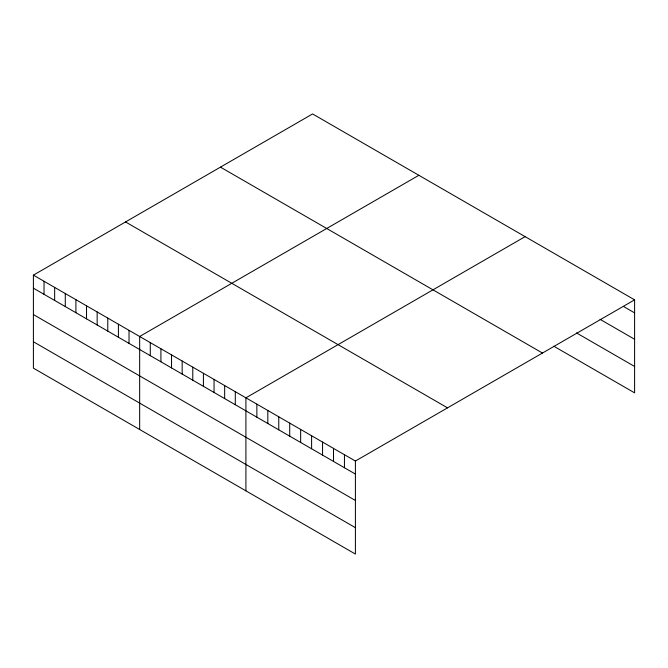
<?xml version="1.0" encoding="UTF-8"?>
<svg xmlns="http://www.w3.org/2000/svg" width="668" height="668" viewBox="0 0 668 668"><rect width="100%" height="100%" fill="white"/><g stroke="black" fill="none" stroke-linecap="round" stroke-linejoin="round"><path stroke-width="1" d="M33.4 275.141L355.401 461.045L355.401 554.056L33.4 368.151L33.4 275.141L312.599 113.944L634.6 299.849L634.6 392.859L553.755 346.183M418.861 175.292L139.662 336.488L139.662 429.499M525.123 236.639L245.916 397.836L245.916 490.846M355.401 461.045L634.6 299.849M623.653 306.554L634.6 312.874M600.073 319.337L634.6 339.269M576.492 332.914L634.6 366.465M220.465 167.142L542.466 353.046M125.534 221.951L447.535 407.856M33.4 288.167L355.401 474.071M33.4 314.561L355.401 500.466M33.4 341.757L355.401 527.662M344.446 454.724L344.446 467.75M333.499 448.403L333.499 461.429M322.552 442.082L322.552 455.108M311.605 435.761L311.605 448.787M300.658 429.44L300.658 442.466M289.712 423.12L289.712 436.146M278.765 416.799L278.765 429.825M267.818 410.478L267.818 423.504M256.863 404.157L256.863 417.191M235.295 391.707L235.295 404.733M224.665 385.57L224.665 398.596M214.044 379.432L214.044 392.458M203.414 373.303L203.414 386.329M192.785 367.166L192.785 380.192M182.164 361.029L182.164 374.055M171.534 354.892L171.534 367.926M160.913 348.763L160.913 361.789M150.283 342.626L150.283 355.652M129.033 330.359L129.033 343.385M118.411 324.222L118.411 337.248M107.782 318.085L107.782 331.111M97.152 311.948L97.152 324.982M86.531 305.819L86.531 318.845M75.901 299.681L75.901 312.707M65.28 293.544L65.28 306.57M54.651 287.415L54.651 300.441M44.03 281.278L44.03 294.304"/></g></svg>
